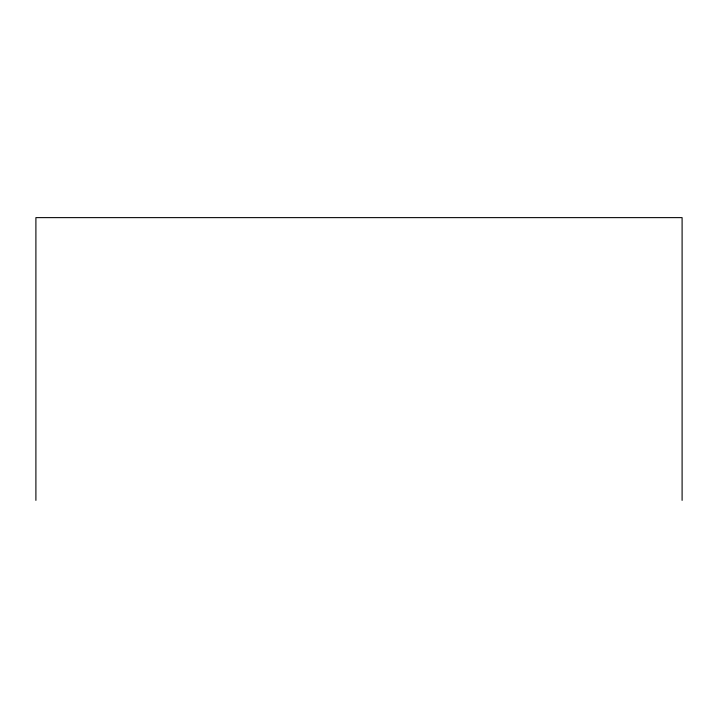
<?xml version="1.0" encoding="UTF-8"?>
<svg xmlns="http://www.w3.org/2000/svg" width="718" height="718" viewBox="0 0 718 718"><rect width="100%" height="100%" fill="white"/><g stroke="black" fill="none" stroke-linecap="round" stroke-linejoin="round"><path stroke-width="1.08" d="M682.1 500.374L682.1 217.626L35.9 217.626L35.9 500.374"/></g></svg>
